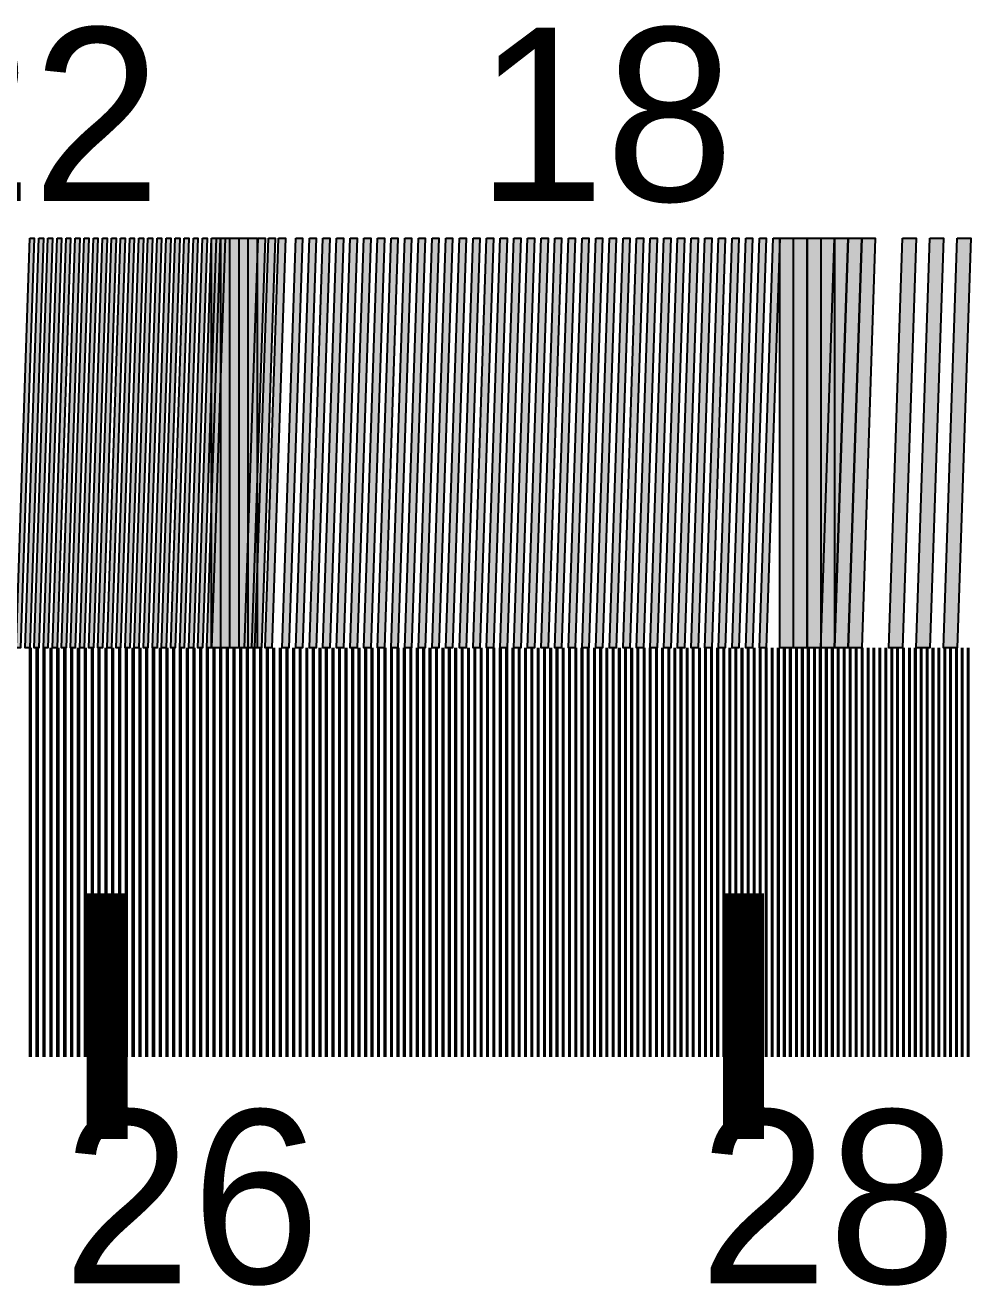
# Model space of a CAD drawing. Header units: millimetres. Extents: x 0 to 791, y 0 to 492.
# Drawn here: x 469.3 to 515.6, y 90.9 to 152.5 of the extents above; entities that cross this region are included whole.
import ezdxf

# ---------------------------------------------------------------- set-up
doc = ezdxf.new("R2010")
doc.units = ezdxf.units.MM
doc.layers.add('LABELS', color=7, linetype='Continuous')
doc.layers.add('PERIPHERY', color=7, linetype='Continuous')

msp = doc.modelspace()

# ---------------------------------------------------------------- hatches: boundary and pattern name
at = {"layer": 'PERIPHERY', "true_color": 0x000000}
h = msp.add_hatch(color=7, dxfattribs=at)
h.dxf.hatch_style = 1
h.paths.add_polyline_path([(469.558, 142.126), (469.78, 142.126), (469.114, 122.125), (468.891, 122.125), (469.558, 142.126)])
h = msp.add_hatch(color=7, dxfattribs=at)
h.dxf.hatch_style = 1
h.paths.add_polyline_path([(470.003, 142.126), (470.225, 142.126), (469.558, 122.125), (469.336, 122.125), (470.003, 142.126)])
h = msp.add_hatch(color=7, dxfattribs=at)
h.dxf.hatch_style = 1
h.paths.add_polyline_path([(470.447, 142.126), (470.669, 142.126), (470.002, 122.125), (469.781, 122.125), (470.447, 142.126)])
h = msp.add_hatch(color=7, dxfattribs=at)
h.dxf.hatch_style = 1
h.paths.add_polyline_path([(470.891, 142.126), (471.114, 142.126), (470.447, 122.125), (470.225, 122.125), (470.891, 142.126)])
h = msp.add_hatch(color=7, dxfattribs=at)
h.dxf.hatch_style = 1
h.paths.add_polyline_path([(471.336, 142.126), (471.558, 142.126), (470.891, 122.125), (470.669, 122.125), (471.336, 142.126)])
h = msp.add_hatch(color=7, dxfattribs=at)
h.dxf.hatch_style = 1
h.paths.add_polyline_path([(471.78, 142.126), (472.002, 142.126), (471.336, 122.125), (471.113, 122.125), (471.78, 142.126)])
h = msp.add_hatch(color=7, dxfattribs=at)
h.dxf.hatch_style = 1
h.paths.add_polyline_path([(472.225, 142.126), (472.446, 142.126), (471.78, 122.125), (471.558, 122.125), (472.225, 142.126)])
h = msp.add_hatch(color=7, dxfattribs=at)
h.dxf.hatch_style = 1
h.paths.add_polyline_path([(472.67, 142.126), (472.892, 142.126), (472.225, 122.125), (472.003, 122.125), (472.67, 142.126)])
h = msp.add_hatch(color=7, dxfattribs=at)
h.dxf.hatch_style = 1
h.paths.add_polyline_path([(473.114, 142.126), (473.336, 142.126), (472.669, 122.125), (472.448, 122.125), (473.114, 142.126)])
h = msp.add_hatch(color=7, dxfattribs=at)
h.dxf.hatch_style = 1
h.paths.add_polyline_path([(473.558, 142.126), (473.78, 142.126), (473.113, 122.125), (472.892, 122.125), (473.558, 142.126)])
h = msp.add_hatch(color=7, dxfattribs=at)
h.dxf.hatch_style = 1
h.paths.add_polyline_path([(474.002, 142.126), (474.224, 142.126), (473.558, 122.125), (473.336, 122.125), (474.002, 142.126)])
h = msp.add_hatch(color=7, dxfattribs=at)
h.dxf.hatch_style = 1
h.paths.add_polyline_path([(474.446, 142.126), (474.668, 142.126), (474.002, 122.125), (473.78, 122.125), (474.446, 142.126)])
h = msp.add_hatch(color=7, dxfattribs=at)
h.dxf.hatch_style = 1
h.paths.add_polyline_path([(474.89, 142.126), (475.112, 142.126), (474.446, 122.125), (474.224, 122.125), (474.89, 142.126)])
h = msp.add_hatch(color=7, dxfattribs=at)
h.dxf.hatch_style = 1
h.paths.add_polyline_path([(475.336, 142.126), (475.558, 142.126), (474.891, 122.125), (474.67, 122.125), (475.336, 142.126)])
h = msp.add_hatch(color=7, dxfattribs=at)
h.dxf.hatch_style = 1
h.paths.add_polyline_path([(475.78, 142.126), (476.003, 142.126), (475.336, 122.125), (475.114, 122.125), (475.78, 142.126)])
h = msp.add_hatch(color=7, dxfattribs=at)
h.dxf.hatch_style = 1
h.paths.add_polyline_path([(476.225, 142.126), (476.447, 142.126), (475.78, 122.125), (475.558, 122.125), (476.225, 142.126)])
h = msp.add_hatch(color=7, dxfattribs=at)
h.dxf.hatch_style = 1
h.paths.add_polyline_path([(476.669, 142.126), (476.891, 142.126), (476.225, 122.125), (476.002, 122.125), (476.669, 142.126)])
h = msp.add_hatch(color=7, dxfattribs=at)
h.dxf.hatch_style = 1
h.paths.add_polyline_path([(477.113, 142.126), (477.335, 142.126), (476.669, 122.125), (476.447, 122.125), (477.113, 142.126)])
h = msp.add_hatch(color=7, dxfattribs=at)
h.dxf.hatch_style = 1
h.paths.add_polyline_path([(477.557, 142.126), (477.78, 142.126), (477.113, 122.125), (476.891, 122.125), (477.557, 142.126)])
h = msp.add_hatch(color=7, dxfattribs=at)
h.dxf.hatch_style = 1
h.paths.add_polyline_path([(478.002, 142.126), (478.224, 142.126), (477.557, 122.125), (477.335, 122.125), (478.002, 142.126)])
h = msp.add_hatch(color=7, dxfattribs=at)
h.dxf.hatch_style = 1
h.paths.add_polyline_path([(478.446, 142.126), (478.668, 142.126), (478.001, 122.125), (477.779, 122.125), (478.446, 142.126)])
h = msp.add_hatch(color=7, dxfattribs=at)
h.dxf.hatch_style = 1
h.paths.add_polyline_path([(478.89, 142.126), (479.113, 142.126), (478.446, 122.125), (478.223, 122.125), (478.89, 142.126)])
h = msp.add_hatch(color=7, dxfattribs=at)
h.dxf.hatch_style = 1
h.paths.add_polyline_path([(478.448, 142.126), (479.781, 142.126), (479.781, 122.125), (478.448, 122.125), (478.448, 142.126)])
h = msp.add_hatch(color=7, dxfattribs=at)
h.dxf.hatch_style = 1
h.paths.add_polyline_path([(478.893, 142.126), (480.227, 142.126), (480.227, 122.125), (478.893, 122.125), (478.893, 142.126)])
h = msp.add_hatch(color=7, dxfattribs=at)
h.dxf.hatch_style = 1
h.paths.add_polyline_path([(479.338, 142.126), (480.672, 142.126), (480.672, 122.125), (479.338, 122.125), (479.338, 142.126)])
h = msp.add_hatch(color=7, dxfattribs=at)
h.dxf.hatch_style = 1
h.paths.add_polyline_path([(480.726, 142.126), (481.059, 142.126), (480.393, 122.125), (480.059, 122.125), (480.726, 142.126)])
h = msp.add_hatch(color=7, dxfattribs=at)
h.dxf.hatch_style = 1
h.paths.add_polyline_path([(481.226, 142.126), (481.559, 142.126), (480.893, 122.125), (480.559, 122.125), (481.226, 142.126)])
h = msp.add_hatch(color=7, dxfattribs=at)
h.dxf.hatch_style = 1
h.paths.add_polyline_path([(481.726, 142.126), (482.059, 142.126), (481.392, 122.125), (481.059, 122.125), (481.726, 142.126)])
h = msp.add_hatch(color=7, dxfattribs=at)
h.dxf.hatch_style = 1
h.paths.add_polyline_path([(482.56, 142.126), (482.894, 142.126), (482.227, 122.125), (481.894, 122.125), (482.56, 142.126)])
h = msp.add_hatch(color=7, dxfattribs=at)
h.dxf.hatch_style = 1
h.paths.add_polyline_path([(483.227, 142.126), (483.56, 142.126), (482.893, 122.125), (482.56, 122.125), (483.227, 142.126)])
h = msp.add_hatch(color=7, dxfattribs=at)
h.dxf.hatch_style = 1
h.paths.add_polyline_path([(483.893, 142.126), (484.227, 142.126), (483.56, 122.125), (483.227, 122.125), (483.893, 142.126)])
h = msp.add_hatch(color=7, dxfattribs=at)
h.dxf.hatch_style = 1
h.paths.add_polyline_path([(484.56, 142.126), (484.893, 142.126), (484.227, 122.125), (483.893, 122.125), (484.56, 142.126)])
h = msp.add_hatch(color=7, dxfattribs=at)
h.dxf.hatch_style = 1
h.paths.add_polyline_path([(485.226, 142.126), (485.56, 142.126), (484.893, 122.125), (484.56, 122.125), (485.226, 142.126)])
h = msp.add_hatch(color=7, dxfattribs=at)
h.dxf.hatch_style = 1
h.paths.add_polyline_path([(485.893, 142.126), (486.226, 142.126), (485.56, 122.125), (485.226, 122.125), (485.893, 142.126)])
h = msp.add_hatch(color=7, dxfattribs=at)
h.dxf.hatch_style = 1
h.paths.add_polyline_path([(486.56, 142.126), (486.893, 142.126), (486.226, 122.125), (485.893, 122.125), (486.56, 142.126)])
h = msp.add_hatch(color=7, dxfattribs=at)
h.dxf.hatch_style = 1
h.paths.add_polyline_path([(487.226, 142.126), (487.559, 142.126), (486.893, 122.125), (486.559, 122.125), (487.226, 142.126)])
h = msp.add_hatch(color=7, dxfattribs=at)
h.dxf.hatch_style = 1
h.paths.add_polyline_path([(487.893, 142.126), (488.226, 142.126), (487.559, 122.125), (487.226, 122.125), (487.893, 142.126)])
h = msp.add_hatch(color=7, dxfattribs=at)
h.dxf.hatch_style = 1
h.paths.add_polyline_path([(488.56, 142.126), (488.894, 142.126), (488.227, 122.125), (487.894, 122.125), (488.56, 142.126)])
h = msp.add_hatch(color=7, dxfattribs=at)
h.dxf.hatch_style = 1
h.paths.add_polyline_path([(489.227, 142.126), (489.56, 142.126), (488.893, 122.125), (488.56, 122.125), (489.227, 142.126)])
h = msp.add_hatch(color=7, dxfattribs=at)
h.dxf.hatch_style = 1
h.paths.add_polyline_path([(489.893, 142.126), (490.227, 142.126), (489.56, 122.125), (489.227, 122.125), (489.893, 142.126)])
h = msp.add_hatch(color=7, dxfattribs=at)
h.dxf.hatch_style = 1
h.paths.add_polyline_path([(490.56, 142.126), (490.893, 142.126), (490.227, 122.125), (489.893, 122.125), (490.56, 142.126)])
h = msp.add_hatch(color=7, dxfattribs=at)
h.dxf.hatch_style = 1
h.paths.add_polyline_path([(491.226, 142.126), (491.56, 142.126), (490.893, 122.125), (490.56, 122.125), (491.226, 142.126)])
h = msp.add_hatch(color=7, dxfattribs=at)
h.dxf.hatch_style = 1
h.paths.add_polyline_path([(491.893, 142.126), (492.226, 142.126), (491.56, 122.125), (491.226, 122.125), (491.893, 142.126)])
h = msp.add_hatch(color=7, dxfattribs=at)
h.dxf.hatch_style = 1
h.paths.add_polyline_path([(492.56, 142.126), (492.893, 142.126), (492.226, 122.125), (491.893, 122.125), (492.56, 142.126)])
h = msp.add_hatch(color=7, dxfattribs=at)
h.dxf.hatch_style = 1
h.paths.add_polyline_path([(493.226, 142.126), (493.559, 142.126), (492.893, 122.125), (492.559, 122.125), (493.226, 142.126)])
h = msp.add_hatch(color=7, dxfattribs=at)
h.dxf.hatch_style = 1
h.paths.add_polyline_path([(493.893, 142.126), (494.226, 142.126), (493.559, 122.125), (493.226, 122.125), (493.893, 142.126)])
h = msp.add_hatch(color=7, dxfattribs=at)
h.dxf.hatch_style = 1
h.paths.add_polyline_path([(494.56, 142.126), (494.893, 142.126), (494.226, 122.125), (493.893, 122.125), (494.56, 142.126)])
h = msp.add_hatch(color=7, dxfattribs=at)
h.dxf.hatch_style = 1
h.paths.add_polyline_path([(495.227, 142.126), (495.56, 142.126), (494.893, 122.125), (494.56, 122.125), (495.227, 142.126)])
h = msp.add_hatch(color=7, dxfattribs=at)
h.dxf.hatch_style = 1
h.paths.add_polyline_path([(495.893, 142.126), (496.227, 142.126), (495.56, 122.125), (495.227, 122.125), (495.893, 142.126)])
h = msp.add_hatch(color=7, dxfattribs=at)
h.dxf.hatch_style = 1
h.paths.add_polyline_path([(496.56, 142.126), (496.894, 142.126), (496.227, 122.125), (495.894, 122.125), (496.56, 142.126)])
h = msp.add_hatch(color=7, dxfattribs=at)
h.dxf.hatch_style = 1
h.paths.add_polyline_path([(497.227, 142.126), (497.56, 142.126), (496.893, 122.125), (496.56, 122.125), (497.227, 142.126)])
h = msp.add_hatch(color=7, dxfattribs=at)
h.dxf.hatch_style = 1
h.paths.add_polyline_path([(497.893, 142.126), (498.227, 142.126), (497.56, 122.125), (497.227, 122.125), (497.893, 142.126)])
h = msp.add_hatch(color=7, dxfattribs=at)
h.dxf.hatch_style = 1
h.paths.add_polyline_path([(498.56, 142.126), (498.893, 142.126), (498.227, 122.125), (497.893, 122.125), (498.56, 142.126)])
h = msp.add_hatch(color=7, dxfattribs=at)
h.dxf.hatch_style = 1
h.paths.add_polyline_path([(499.226, 142.126), (499.56, 142.126), (498.893, 122.125), (498.56, 122.125), (499.226, 142.126)])
h = msp.add_hatch(color=7, dxfattribs=at)
h.dxf.hatch_style = 1
h.paths.add_polyline_path([(499.893, 142.126), (500.226, 142.126), (499.56, 122.125), (499.226, 122.125), (499.893, 142.126)])
h = msp.add_hatch(color=7, dxfattribs=at)
h.dxf.hatch_style = 1
h.paths.add_polyline_path([(500.56, 142.126), (500.893, 142.126), (500.226, 122.125), (499.893, 122.125), (500.56, 142.126)])
h = msp.add_hatch(color=7, dxfattribs=at)
h.dxf.hatch_style = 1
h.paths.add_polyline_path([(501.226, 142.126), (501.559, 142.126), (500.893, 122.125), (500.559, 122.125), (501.226, 142.126)])
h = msp.add_hatch(color=7, dxfattribs=at)
h.dxf.hatch_style = 1
h.paths.add_polyline_path([(501.893, 142.126), (502.226, 142.126), (501.559, 122.125), (501.226, 122.125), (501.893, 142.126)])
h = msp.add_hatch(color=7, dxfattribs=at)
h.dxf.hatch_style = 1
h.paths.add_polyline_path([(502.56, 142.126), (502.894, 142.126), (502.227, 122.125), (501.894, 122.125), (502.56, 142.126)])
h = msp.add_hatch(color=7, dxfattribs=at)
h.dxf.hatch_style = 1
h.paths.add_polyline_path([(503.227, 142.126), (503.56, 142.126), (502.893, 122.125), (502.56, 122.125), (503.227, 142.126)])
h = msp.add_hatch(color=7, dxfattribs=at)
h.dxf.hatch_style = 1
h.paths.add_polyline_path([(503.893, 142.126), (504.227, 142.126), (503.56, 122.125), (503.227, 122.125), (503.893, 142.126)])
h = msp.add_hatch(color=7, dxfattribs=at)
h.dxf.hatch_style = 1
h.paths.add_polyline_path([(504.56, 142.126), (504.893, 142.126), (504.227, 122.125), (503.893, 122.125), (504.56, 142.126)])
h = msp.add_hatch(color=7, dxfattribs=at)
h.dxf.hatch_style = 1
h.paths.add_polyline_path([(505.226, 142.126), (505.56, 142.126), (504.893, 122.125), (504.56, 122.125), (505.226, 142.126)])
h = msp.add_hatch(color=7, dxfattribs=at)
h.dxf.hatch_style = 1
h.paths.add_polyline_path([(505.893, 142.126), (506.226, 142.126), (505.56, 122.125), (505.226, 122.125), (505.893, 142.126)])
h = msp.add_hatch(color=7, dxfattribs=at)
h.dxf.hatch_style = 1
h.paths.add_polyline_path([(506.226, 142.126), (507.56, 142.126), (507.56, 122.125), (506.226, 122.125), (506.226, 142.126)])
h = msp.add_hatch(color=7, dxfattribs=at)
h.dxf.hatch_style = 1
h.paths.add_polyline_path([(506.893, 142.126), (508.226, 142.126), (508.226, 122.125), (506.893, 122.125), (506.893, 142.126)])
h = msp.add_hatch(color=7, dxfattribs=at)
h.dxf.hatch_style = 1
h.paths.add_polyline_path([(507.56, 142.126), (508.893, 142.126), (508.893, 122.125), (507.56, 122.125), (507.56, 142.126)])
h = msp.add_hatch(color=7, dxfattribs=at)
h.dxf.hatch_style = 1
h.paths.add_polyline_path([(508.893, 142.126), (509.56, 142.126), (508.893, 122.125), (508.227, 122.125), (508.893, 142.126)])
h = msp.add_hatch(color=7, dxfattribs=at)
h.dxf.hatch_style = 1
h.paths.add_polyline_path([(509.56, 142.126), (510.226, 142.126), (509.56, 122.125), (508.893, 122.125), (509.56, 142.126)])
h = msp.add_hatch(color=7, dxfattribs=at)
h.dxf.hatch_style = 1
h.paths.add_polyline_path([(510.227, 142.126), (510.893, 142.126), (510.227, 122.125), (509.56, 122.125), (510.227, 142.126)])
h = msp.add_hatch(color=7, dxfattribs=at)
h.dxf.hatch_style = 1
h.paths.add_polyline_path([(512.227, 142.126), (512.893, 142.126), (512.227, 122.125), (511.56, 122.125), (512.227, 142.126)])
h = msp.add_hatch(color=7, dxfattribs=at)
h.dxf.hatch_style = 1
h.paths.add_polyline_path([(513.56, 142.126), (514.227, 142.126), (513.56, 122.125), (512.893, 122.125), (513.56, 142.126)])
h = msp.add_hatch(color=7, dxfattribs=at)
h.dxf.hatch_style = 1
h.paths.add_polyline_path([(514.893, 142.126), (515.56, 142.126), (514.893, 122.125), (514.226, 122.125), (514.893, 142.126)])

# ---------------------------------------------------------------- linework, layer by layer
at = {"layer": 'PERIPHERY', "color": 250}
for points in [[(469.558, 142.126), (469.78, 142.126), (469.114, 122.125), (468.891, 122.125), (469.558, 142.126)], [(470.003, 142.126), (470.225, 142.126), (469.558, 122.125), (469.336, 122.125), (470.003, 142.126)], [(470.447, 142.126), (470.669, 142.126), (470.002, 122.125), (469.781, 122.125), (470.447, 142.126)], [(470.891, 142.126), (471.114, 142.126), (470.447, 122.125), (470.225, 122.125), (470.891, 142.126)], [(471.336, 142.126), (471.558, 142.126), (470.891, 122.125), (470.669, 122.125), (471.336, 142.126)], [(471.78, 142.126), (472.002, 142.126), (471.336, 122.125), (471.113, 122.125), (471.78, 142.126)], [(472.225, 142.126), (472.446, 142.126), (471.78, 122.125), (471.558, 122.125), (472.225, 142.126)], [(472.67, 142.126), (472.892, 142.126), (472.225, 122.125), (472.003, 122.125), (472.67, 142.126)], [(473.114, 142.126), (473.336, 142.126), (472.669, 122.125), (472.448, 122.125), (473.114, 142.126)], [(473.558, 142.126), (473.78, 142.126), (473.113, 122.125), (472.892, 122.125), (473.558, 142.126)], [(474.002, 142.126), (474.224, 142.126), (473.558, 122.125), (473.336, 122.125), (474.002, 142.126)], [(474.446, 142.126), (474.668, 142.126), (474.002, 122.125), (473.78, 122.125), (474.446, 142.126)], [(474.89, 142.126), (475.112, 142.126), (474.446, 122.125), (474.224, 122.125), (474.89, 142.126)], [(475.336, 142.126), (475.558, 142.126), (474.891, 122.125), (474.67, 122.125), (475.336, 142.126)], [(475.78, 142.126), (476.003, 142.126), (475.336, 122.125), (475.114, 122.125), (475.78, 142.126)], [(476.225, 142.126), (476.447, 142.126), (475.78, 122.125), (475.558, 122.125), (476.225, 142.126)], [(476.669, 142.126), (476.891, 142.126), (476.225, 122.125), (476.002, 122.125), (476.669, 142.126)], [(477.113, 142.126), (477.335, 142.126), (476.669, 122.125), (476.447, 122.125), (477.113, 142.126)], [(477.557, 142.126), (477.78, 142.126), (477.113, 122.125), (476.891, 122.125), (477.557, 142.126)], [(478.002, 142.126), (478.224, 142.126), (477.557, 122.125), (477.335, 122.125), (478.002, 142.126)], [(478.446, 142.126), (478.668, 142.126), (478.001, 122.125), (477.779, 122.125), (478.446, 142.126)], [(478.89, 142.126), (479.113, 142.126), (478.446, 122.125), (478.223, 122.125), (478.89, 142.126)], [(478.448, 142.126), (479.781, 142.126), (479.781, 122.125), (478.448, 122.125), (478.448, 142.126)], [(478.893, 142.126), (480.227, 142.126), (480.227, 122.125), (478.893, 122.125), (478.893, 142.126)], [(479.338, 142.126), (480.672, 142.126), (480.672, 122.125), (479.338, 122.125), (479.338, 142.126)], [(480.726, 142.126), (481.059, 142.126), (480.393, 122.125), (480.059, 122.125), (480.726, 142.126)], [(481.226, 142.126), (481.559, 142.126), (480.893, 122.125), (480.559, 122.125), (481.226, 142.126)], [(481.726, 142.126), (482.059, 142.126), (481.392, 122.125), (481.059, 122.125), (481.726, 142.126)], [(482.56, 142.126), (482.894, 142.126), (482.227, 122.125), (481.894, 122.125), (482.56, 142.126)], [(483.227, 142.126), (483.56, 142.126), (482.893, 122.125), (482.56, 122.125), (483.227, 142.126)], [(483.893, 142.126), (484.227, 142.126), (483.56, 122.125), (483.227, 122.125), (483.893, 142.126)], [(484.56, 142.126), (484.893, 142.126), (484.227, 122.125), (483.893, 122.125), (484.56, 142.126)], [(485.226, 142.126), (485.56, 142.126), (484.893, 122.125), (484.56, 122.125), (485.226, 142.126)], [(485.893, 142.126), (486.226, 142.126), (485.56, 122.125), (485.226, 122.125), (485.893, 142.126)], [(486.56, 142.126), (486.893, 142.126), (486.226, 122.125), (485.893, 122.125), (486.56, 142.126)], [(487.226, 142.126), (487.559, 142.126), (486.893, 122.125), (486.559, 122.125), (487.226, 142.126)], [(487.893, 142.126), (488.226, 142.126), (487.559, 122.125), (487.226, 122.125), (487.893, 142.126)], [(488.56, 142.126), (488.894, 142.126), (488.227, 122.125), (487.894, 122.125), (488.56, 142.126)], [(489.227, 142.126), (489.56, 142.126), (488.893, 122.125), (488.56, 122.125), (489.227, 142.126)], [(489.893, 142.126), (490.227, 142.126), (489.56, 122.125), (489.227, 122.125), (489.893, 142.126)], [(490.56, 142.126), (490.893, 142.126), (490.227, 122.125), (489.893, 122.125), (490.56, 142.126)], [(491.226, 142.126), (491.56, 142.126), (490.893, 122.125), (490.56, 122.125), (491.226, 142.126)], [(491.893, 142.126), (492.226, 142.126), (491.56, 122.125), (491.226, 122.125), (491.893, 142.126)], [(492.56, 142.126), (492.893, 142.126), (492.226, 122.125), (491.893, 122.125), (492.56, 142.126)], [(493.226, 142.126), (493.559, 142.126), (492.893, 122.125), (492.559, 122.125), (493.226, 142.126)], [(493.893, 142.126), (494.226, 142.126), (493.559, 122.125), (493.226, 122.125), (493.893, 142.126)], [(494.56, 142.126), (494.893, 142.126), (494.226, 122.125), (493.893, 122.125), (494.56, 142.126)], [(495.227, 142.126), (495.56, 142.126), (494.893, 122.125), (494.56, 122.125), (495.227, 142.126)], [(495.893, 142.126), (496.227, 142.126), (495.56, 122.125), (495.227, 122.125), (495.893, 142.126)], [(496.56, 142.126), (496.894, 142.126), (496.227, 122.125), (495.894, 122.125), (496.56, 142.126)], [(497.227, 142.126), (497.56, 142.126), (496.893, 122.125), (496.56, 122.125), (497.227, 142.126)], [(497.893, 142.126), (498.227, 142.126), (497.56, 122.125), (497.227, 122.125), (497.893, 142.126)], [(498.56, 142.126), (498.893, 142.126), (498.227, 122.125), (497.893, 122.125), (498.56, 142.126)], [(499.226, 142.126), (499.56, 142.126), (498.893, 122.125), (498.56, 122.125), (499.226, 142.126)], [(499.893, 142.126), (500.226, 142.126), (499.56, 122.125), (499.226, 122.125), (499.893, 142.126)], [(500.56, 142.126), (500.893, 142.126), (500.226, 122.125), (499.893, 122.125), (500.56, 142.126)], [(501.226, 142.126), (501.559, 142.126), (500.893, 122.125), (500.559, 122.125), (501.226, 142.126)], [(501.893, 142.126), (502.226, 142.126), (501.559, 122.125), (501.226, 122.125), (501.893, 142.126)], [(502.56, 142.126), (502.894, 142.126), (502.227, 122.125), (501.894, 122.125), (502.56, 142.126)], [(503.227, 142.126), (503.56, 142.126), (502.893, 122.125), (502.56, 122.125), (503.227, 142.126)], [(503.893, 142.126), (504.227, 142.126), (503.56, 122.125), (503.227, 122.125), (503.893, 142.126)], [(504.56, 142.126), (504.893, 142.126), (504.227, 122.125), (503.893, 122.125), (504.56, 142.126)], [(505.226, 142.126), (505.56, 142.126), (504.893, 122.125), (504.56, 122.125), (505.226, 142.126)], [(505.893, 142.126), (506.226, 142.126), (505.56, 122.125), (505.226, 122.125), (505.893, 142.126)], [(506.226, 142.126), (507.56, 142.126), (507.56, 122.125), (506.226, 122.125), (506.226, 142.126)], [(506.893, 142.126), (508.226, 142.126), (508.226, 122.125), (506.893, 122.125), (506.893, 142.126)], [(507.56, 142.126), (508.893, 142.126), (508.893, 122.125), (507.56, 122.125), (507.56, 142.126)], [(508.893, 142.126), (509.56, 142.126), (508.893, 122.125), (508.227, 122.125), (508.893, 142.126)], [(509.56, 142.126), (510.226, 142.126), (509.56, 122.125), (508.893, 122.125), (509.56, 142.126)], [(510.227, 142.126), (510.893, 142.126), (510.227, 122.125), (509.56, 122.125), (510.227, 142.126)], [(512.227, 142.126), (512.893, 142.126), (512.227, 122.125), (511.56, 122.125), (512.227, 142.126)], [(513.56, 142.126), (514.227, 142.126), (513.56, 122.125), (512.893, 122.125), (513.56, 142.126)], [(514.893, 142.126), (515.56, 142.126), (514.893, 122.125), (514.226, 122.125), (514.893, 142.126)]]:
    msp.add_lwpolyline(points, close=True, dxfattribs=at)
at = {"layer": 'PERIPHERY', "color": 250, "lineweight": 35}
for points, const_width in [([(469.583, 122.125), (469.583, 102.125)], 0.169), ([(469.921, 122.125), (469.921, 102.125)], 0.169), ([(470.26, 122.125), (470.26, 102.125)], 0.169), ([(470.597, 122.125), (470.597, 102.125)], 0.169), ([(470.934, 122.125), (470.934, 102.125)], 0.169), ([(471.272, 122.125), (471.272, 102.125)], 0.168), ([(471.607, 122.125), (471.607, 102.125)], 0.168), ([(471.943, 122.125), (471.943, 102.125)], 0.168), ([(472.28, 122.125), (472.28, 102.125)], 0.167), ([(472.614, 122.125), (472.614, 102.125)], 0.167), ([(472.948, 122.125), (472.948, 102.125)], 0.167), ([(473.283, 122.125), (473.283, 102.125)], 0.167), ([(473.615, 122.125), (473.615, 102.125)], 0.167), ([(473.948, 122.125), (473.948, 102.125)], 0.167), ([(474.282, 122.125), (474.282, 102.125)], 0.166), ([(474.613, 122.125), (474.613, 102.125)], 0.166), ([(474.944, 122.125), (474.944, 102.125)], 0.166), ([(475.276, 122.125), (475.276, 102.125)], 0.165), ([(475.607, 122.125), (475.607, 102.125)], 0.165), ([(475.937, 122.125), (475.937, 102.125)], 0.165), ([(476.269, 122.125), (476.269, 102.125)], 0.165), ([(476.597, 122.125), (476.597, 102.125)], 0.165), ([(476.926, 122.125), (476.926, 102.125)], 0.165), ([(477.255, 122.125), (477.255, 102.125)], 0.164), ([(477.583, 122.125), (477.583, 102.125)], 0.164), ([(477.91, 122.125), (477.91, 102.125)], 0.164), ([(478.239, 122.125), (478.239, 102.125)], 0.163), ([(478.565, 122.125), (478.565, 102.125)], 0.163), ([(478.891, 122.125), (478.891, 102.125)], 0.163), ([(479.218, 122.125), (479.218, 102.125)], 0.163), ([(479.544, 122.125), (479.544, 102.125)], 0.163), ([(479.869, 122.125), (479.869, 102.125)], 0.163), ([(480.196, 122.125), (480.196, 102.125)], 0.162), ([(480.519, 122.125), (480.519, 102.125)], 0.162), ([(480.843, 122.125), (480.843, 102.125)], 0.162), ([(481.167, 122.125), (481.167, 102.125)], 0.162), ([(481.489, 122.125), (481.489, 102.125)], 0.162), ([(481.812, 122.125), (481.812, 102.125)], 0.162), ([(482.135, 122.125), (482.135, 102.125)], 0.161), ([(482.457, 122.125), (482.457, 102.125)], 0.161), ([(482.778, 122.125), (482.778, 102.125)], 0.161), ([(483.102, 122.125), (483.102, 102.125)], 0.16), ([(483.421, 122.125), (483.421, 102.125)], 0.16), ([(483.741, 122.125), (483.741, 102.125)], 0.16), ([(484.061, 122.125), (484.061, 102.125)], 0.16), ([(484.38, 122.125), (484.38, 102.125)], 0.16), ([(484.699, 122.125), (484.699, 102.125)], 0.16), ([(485.021, 122.125), (485.021, 102.125)], 0.159), ([(485.338, 122.125), (485.338, 102.125)], 0.159), ([(485.656, 122.125), (485.656, 102.125)], 0.159), ([(485.973, 122.125), (485.973, 102.125)], 0.159), ([(486.29, 122.125), (486.29, 102.125)], 0.159), ([(486.607, 122.125), (486.607, 102.125)], 0.159), ([(486.924, 122.125), (486.924, 102.125)], 0.158), ([(487.24, 122.125), (487.24, 102.125)], 0.158), ([(487.555, 122.125), (487.555, 102.125)], 0.158), ([(487.872, 122.125), (487.872, 102.125)], 0.157), ([(488.187, 122.125), (488.187, 102.125)], 0.157), ([(488.501, 122.125), (488.501, 102.125)], 0.157), ([(488.816, 122.125), (488.816, 102.125)], 0.157), ([(489.129, 122.125), (489.129, 102.125)], 0.157), ([(489.442, 122.125), (489.442, 102.125)], 0.157), ([(489.757, 122.125), (489.757, 102.125)], 0.156), ([(490.069, 122.125), (490.069, 102.125)], 0.156), ([(490.381, 122.125), (490.381, 102.125)], 0.156), ([(490.694, 122.125), (490.694, 102.125)], 0.156), ([(491.005, 122.125), (491.005, 102.125)], 0.156), ([(491.315, 122.125), (491.315, 102.125)], 0.156), ([(491.627, 122.125), (491.627, 102.125)], 0.155), ([(491.937, 122.125), (491.937, 102.125)], 0.155), ([(492.248, 122.125), (492.248, 102.125)], 0.155), ([(492.559, 122.125), (492.559, 102.125)], 0.155), ([(492.868, 122.125), (492.868, 102.125)], 0.155), ([(493.177, 122.125), (493.177, 102.125)], 0.155), ([(493.486, 122.125), (493.486, 102.125)], 0.154), ([(493.794, 122.125), (493.794, 102.125)], 0.154), ([(494.101, 122.125), (494.101, 102.125)], 0.154), ([(494.41, 122.125), (494.41, 102.125)], 0.154), ([(494.717, 122.125), (494.717, 102.125)], 0.154), ([(495.024, 122.125), (495.024, 102.125)], 0.154), ([(495.333, 122.125), (495.333, 102.125)], 0.153), ([(495.638, 122.125), (495.638, 102.125)], 0.153), ([(495.943, 122.125), (495.943, 102.125)], 0.153), ([(496.249, 122.125), (496.249, 102.125)], 0.153), ([(496.554, 122.125), (496.554, 102.125)], 0.153), ([(496.859, 122.125), (496.859, 102.125)], 0.153), ([(497.165, 122.125), (497.165, 102.125)], 0.152), ([(497.469, 122.125), (497.469, 102.125)], 0.152), ([(497.773, 122.125), (497.773, 102.125)], 0.152), ([(498.078, 122.125), (498.078, 102.125)], 0.152), ([(498.38, 122.125), (498.38, 102.125)], 0.152), ([(498.682, 122.125), (498.682, 102.125)], 0.152), ([(498.984, 122.125), (498.984, 102.125)], 0.151), ([(499.286, 122.125), (499.286, 102.125)], 0.151), ([(499.588, 122.125), (499.588, 102.125)], 0.151), ([(499.892, 122.125), (499.892, 102.125)], 0.151), ([(500.192, 122.125), (500.192, 102.125)], 0.151), ([(500.493, 122.125), (500.493, 102.125)], 0.151), ([(500.793, 122.125), (500.793, 102.125)], 0.15), ([(501.093, 122.125), (501.093, 102.125)], 0.15), ([(501.393, 122.125), (501.393, 102.125)], 0.15), ([(501.694, 122.125), (501.694, 102.125)], 0.15), ([(501.993, 122.125), (501.993, 102.125)], 0.15), ([(502.292, 122.125), (502.292, 102.125)], 0.15), ([(502.591, 122.125), (502.591, 102.125)], 0.15), ([(502.889, 122.125), (502.889, 102.125)], 0.15), ([(503.186, 122.125), (503.186, 102.125)], 0.15), ([(503.485, 122.125), (503.485, 102.125)], 0.15), ([(503.781, 122.125), (503.781, 102.125)], 0.15), ([(504.078, 122.125), (504.078, 102.125)], 0.15), ([(504.376, 122.125), (504.376, 102.125)], 0.15), ([(504.672, 122.125), (504.672, 102.125)], 0.15), ([(504.968, 122.125), (504.968, 102.125)], 0.15), ([(505.265, 122.125), (505.265, 102.125)], 0.15), ([(505.559, 122.125), (505.559, 102.125)], 0.15), ([(505.854, 122.125), (505.854, 102.125)], 0.15), ([(506.15, 122.125), (506.15, 102.125)], 0.15), ([(506.444, 122.125), (506.444, 102.125)], 0.15), ([(506.738, 122.125), (506.738, 102.125)], 0.15), ([(507.033, 122.125), (507.033, 102.125)], 0.15), ([(507.326, 122.125), (507.326, 102.125)], 0.15), ([(507.619, 122.125), (507.619, 102.125)], 0.15), ([(507.913, 122.125), (507.913, 102.125)], 0.15), ([(508.205, 122.125), (508.205, 102.125)], 0.15), ([(508.497, 122.125), (508.497, 102.125)], 0.15), ([(508.79, 122.125), (508.79, 102.125)], 0.15), ([(509.082, 122.125), (509.082, 102.125)], 0.15), ([(509.373, 122.125), (509.373, 102.125)], 0.15), ([(509.665, 122.125), (509.665, 102.125)], 0.15), ([(509.955, 122.125), (509.955, 102.125)], 0.15), ([(510.246, 122.125), (510.246, 102.125)], 0.15), ([(510.537, 122.125), (510.537, 102.125)], 0.15), ([(510.826, 122.125), (510.826, 102.125)], 0.15), ([(511.116, 122.125), (511.116, 102.125)], 0.15), ([(511.405, 122.125), (511.405, 102.125)], 0.15), ([(511.694, 122.125), (511.694, 102.125)], 0.15), ([(511.983, 122.125), (511.983, 102.125)], 0.15), ([(512.274, 122.125), (512.274, 102.125)], 0.15), ([(512.561, 122.125), (512.561, 102.125)], 0.15), ([(512.849, 122.125), (512.849, 102.125)], 0.15), ([(513.137, 122.125), (513.137, 102.125)], 0.15), ([(513.424, 122.125), (513.424, 102.125)], 0.15), ([(513.711, 122.125), (513.711, 102.125)], 0.15), ([(513.999, 122.125), (513.999, 102.125)], 0.15), ([(514.285, 122.125), (514.285, 102.125)], 0.15), ([(514.571, 122.125), (514.571, 102.125)], 0.15), ([(514.857, 122.125), (514.857, 102.125)], 0.15), ([(515.142, 122.125), (515.142, 102.125)], 0.15), ([(515.428, 122.125), (515.428, 102.125)], 0.15), ([(473.337, 110.125), (473.337, 98.125)], 2), ([(504.449, 110.125), (504.449, 98.125)], 2)]:
    msp.add_lwpolyline(points, dxfattribs=dict(at, const_width=const_width))
at = {"layer": 'PERIPHERY', "color": 250, "true_color": 0x000000}
for points in [[(469.558, 142.126), (468.891, 122.125), (469.114, 122.125)], [(469.114, 122.125), (469.78, 142.126), (469.558, 142.126)], [(470.003, 142.126), (469.336, 122.125), (469.558, 122.125)], [(469.558, 122.125), (470.225, 142.126), (470.003, 142.126)], [(470.447, 142.126), (469.781, 122.125), (470.002, 122.125)], [(470.002, 122.125), (470.669, 142.126), (470.447, 142.126)], [(470.891, 142.126), (470.225, 122.125), (470.447, 122.125)], [(470.447, 122.125), (471.114, 142.126), (470.891, 142.126)], [(471.336, 142.126), (470.669, 122.125), (470.891, 122.125)], [(470.891, 122.125), (471.558, 142.126), (471.336, 142.126)], [(471.78, 142.126), (471.113, 122.125), (471.336, 122.125)], [(471.336, 122.125), (472.002, 142.126), (471.78, 142.126)], [(472.225, 142.126), (471.558, 122.125), (471.78, 122.125)], [(471.78, 122.125), (472.446, 142.126), (472.225, 142.126)], [(472.67, 142.126), (472.003, 122.125), (472.225, 122.125)], [(472.225, 122.125), (472.892, 142.126), (472.67, 142.126)], [(473.114, 142.126), (472.448, 122.125), (472.669, 122.125)], [(472.669, 122.125), (473.336, 142.126), (473.114, 142.126)], [(473.558, 142.126), (472.892, 122.125), (473.113, 122.125)], [(473.113, 122.125), (473.78, 142.126), (473.558, 142.126)], [(474.002, 142.126), (473.336, 122.125), (473.558, 122.125)], [(473.558, 122.125), (474.224, 142.126), (474.002, 142.126)], [(474.446, 142.126), (473.78, 122.125), (474.002, 122.125)], [(474.002, 122.125), (474.668, 142.126), (474.446, 142.126)], [(474.89, 142.126), (474.224, 122.125), (474.446, 122.125)], [(474.446, 122.125), (475.112, 142.126), (474.89, 142.126)], [(475.336, 142.126), (474.67, 122.125), (474.891, 122.125)], [(474.891, 122.125), (475.558, 142.126), (475.336, 142.126)], [(475.78, 142.126), (475.114, 122.125), (475.336, 122.125)], [(475.336, 122.125), (476.003, 142.126), (475.78, 142.126)], [(476.225, 142.126), (475.558, 122.125), (475.78, 122.125)], [(475.78, 122.125), (476.447, 142.126), (476.225, 142.126)], [(476.669, 142.126), (476.002, 122.125), (476.225, 122.125)], [(476.225, 122.125), (476.891, 142.126), (476.669, 142.126)], [(477.113, 142.126), (476.447, 122.125), (476.669, 122.125)], [(476.669, 122.125), (477.335, 142.126), (477.113, 142.126)], [(477.557, 142.126), (476.891, 122.125), (477.113, 122.125)], [(477.113, 122.125), (477.78, 142.126), (477.557, 142.126)], [(478.002, 142.126), (477.335, 122.125), (477.557, 122.125)], [(477.557, 122.125), (478.224, 142.126), (478.002, 142.126)], [(478.446, 142.126), (477.779, 122.125), (478.001, 122.125)], [(478.001, 122.125), (478.668, 142.126), (478.446, 142.126)], [(478.89, 142.126), (478.223, 122.125), (478.446, 122.125)], [(478.446, 122.125), (479.113, 142.126), (478.89, 142.126)], [(478.448, 142.126), (478.448, 122.125), (479.781, 122.125)], [(479.781, 122.125), (479.781, 142.126), (478.448, 142.126)], [(478.893, 142.126), (478.893, 122.125), (480.227, 122.125)], [(480.227, 122.125), (480.227, 142.126), (478.893, 142.126)], [(479.338, 142.126), (479.338, 122.125), (480.672, 122.125)], [(480.672, 122.125), (480.672, 142.126), (479.338, 142.126)], [(480.726, 142.126), (480.059, 122.125), (480.393, 122.125)], [(480.393, 122.125), (481.059, 142.126), (480.726, 142.126)], [(481.226, 142.126), (480.559, 122.125), (480.893, 122.125)], [(480.893, 122.125), (481.559, 142.126), (481.226, 142.126)], [(481.726, 142.126), (481.059, 122.125), (481.392, 122.125)], [(481.392, 122.125), (482.059, 142.126), (481.726, 142.126)], [(482.56, 142.126), (481.894, 122.125), (482.227, 122.125)], [(482.227, 122.125), (482.894, 142.126), (482.56, 142.126)], [(483.227, 142.126), (482.56, 122.125), (482.893, 122.125)], [(482.893, 122.125), (483.56, 142.126), (483.227, 142.126)], [(483.893, 142.126), (483.227, 122.125), (483.56, 122.125)], [(483.56, 122.125), (484.227, 142.126), (483.893, 142.126)], [(484.56, 142.126), (483.893, 122.125), (484.227, 122.125)], [(484.227, 122.125), (484.893, 142.126), (484.56, 142.126)], [(485.226, 142.126), (484.56, 122.125), (484.893, 122.125)], [(484.893, 122.125), (485.56, 142.126), (485.226, 142.126)], [(485.893, 142.126), (485.226, 122.125), (485.56, 122.125)], [(485.56, 122.125), (486.226, 142.126), (485.893, 142.126)], [(486.56, 142.126), (485.893, 122.125), (486.226, 122.125)], [(486.226, 122.125), (486.893, 142.126), (486.56, 142.126)], [(487.226, 142.126), (486.559, 122.125), (486.893, 122.125)], [(486.893, 122.125), (487.559, 142.126), (487.226, 142.126)], [(487.893, 142.126), (487.226, 122.125), (487.559, 122.125)], [(487.559, 122.125), (488.226, 142.126), (487.893, 142.126)], [(488.56, 142.126), (487.894, 122.125), (488.227, 122.125)], [(488.227, 122.125), (488.894, 142.126), (488.56, 142.126)], [(489.227, 142.126), (488.56, 122.125), (488.893, 122.125)], [(488.893, 122.125), (489.56, 142.126), (489.227, 142.126)], [(489.893, 142.126), (489.227, 122.125), (489.56, 122.125)], [(489.56, 122.125), (490.227, 142.126), (489.893, 142.126)], [(490.56, 142.126), (489.893, 122.125), (490.227, 122.125)], [(490.227, 122.125), (490.893, 142.126), (490.56, 142.126)], [(491.226, 142.126), (490.56, 122.125), (490.893, 122.125)], [(490.893, 122.125), (491.56, 142.126), (491.226, 142.126)], [(491.893, 142.126), (491.226, 122.125), (491.56, 122.125)], [(491.56, 122.125), (492.226, 142.126), (491.893, 142.126)], [(492.56, 142.126), (491.893, 122.125), (492.226, 122.125)], [(492.226, 122.125), (492.893, 142.126), (492.56, 142.126)], [(493.226, 142.126), (492.559, 122.125), (492.893, 122.125)], [(492.893, 122.125), (493.559, 142.126), (493.226, 142.126)], [(493.893, 142.126), (493.226, 122.125), (493.559, 122.125)], [(493.559, 122.125), (494.226, 142.126), (493.893, 142.126)], [(494.56, 142.126), (493.893, 122.125), (494.226, 122.125)], [(494.226, 122.125), (494.893, 142.126), (494.56, 142.126)], [(495.227, 142.126), (494.56, 122.125), (494.893, 122.125)], [(494.893, 122.125), (495.56, 142.126), (495.227, 142.126)], [(495.893, 142.126), (495.227, 122.125), (495.56, 122.125)], [(495.56, 122.125), (496.227, 142.126), (495.893, 142.126)], [(496.56, 142.126), (495.894, 122.125), (496.227, 122.125)], [(496.227, 122.125), (496.894, 142.126), (496.56, 142.126)], [(497.227, 142.126), (496.56, 122.125), (496.893, 122.125)], [(496.893, 122.125), (497.56, 142.126), (497.227, 142.126)], [(497.893, 142.126), (497.227, 122.125), (497.56, 122.125)], [(497.56, 122.125), (498.227, 142.126), (497.893, 142.126)], [(498.56, 142.126), (497.893, 122.125), (498.227, 122.125)], [(498.227, 122.125), (498.893, 142.126), (498.56, 142.126)], [(499.226, 142.126), (498.56, 122.125), (498.893, 122.125)], [(498.893, 122.125), (499.56, 142.126), (499.226, 142.126)], [(499.893, 142.126), (499.226, 122.125), (499.56, 122.125)], [(499.56, 122.125), (500.226, 142.126), (499.893, 142.126)], [(500.56, 142.126), (499.893, 122.125), (500.226, 122.125)], [(500.226, 122.125), (500.893, 142.126), (500.56, 142.126)], [(501.226, 142.126), (500.559, 122.125), (500.893, 122.125)], [(500.893, 122.125), (501.559, 142.126), (501.226, 142.126)], [(501.893, 142.126), (501.226, 122.125), (501.559, 122.125)], [(501.559, 122.125), (502.226, 142.126), (501.893, 142.126)], [(502.56, 142.126), (501.894, 122.125), (502.227, 122.125)], [(502.227, 122.125), (502.894, 142.126), (502.56, 142.126)], [(503.227, 142.126), (502.56, 122.125), (502.893, 122.125)], [(502.893, 122.125), (503.56, 142.126), (503.227, 142.126)], [(503.893, 142.126), (503.227, 122.125), (503.56, 122.125)], [(503.56, 122.125), (504.227, 142.126), (503.893, 142.126)], [(504.56, 142.126), (503.893, 122.125), (504.227, 122.125)], [(504.227, 122.125), (504.893, 142.126), (504.56, 142.126)], [(505.226, 142.126), (504.56, 122.125), (504.893, 122.125)], [(504.893, 122.125), (505.56, 142.126), (505.226, 142.126)], [(505.893, 142.126), (505.226, 122.125), (505.56, 122.125)], [(505.56, 122.125), (506.226, 142.126), (505.893, 142.126)], [(506.226, 142.126), (506.226, 122.125), (507.56, 122.125)], [(507.56, 122.125), (507.56, 142.126), (506.226, 142.126)], [(506.893, 142.126), (506.893, 122.125), (508.226, 122.125)], [(508.226, 122.125), (508.226, 142.126), (506.893, 142.126)], [(507.56, 142.126), (507.56, 122.125), (508.893, 122.125)], [(508.893, 122.125), (508.893, 142.126), (507.56, 142.126)], [(508.893, 142.126), (508.227, 122.125), (508.893, 122.125)], [(508.893, 122.125), (509.56, 142.126), (508.893, 142.126)], [(509.56, 142.126), (508.893, 122.125), (509.56, 122.125)], [(509.56, 122.125), (510.226, 142.126), (509.56, 142.126)], [(510.227, 142.126), (509.56, 122.125), (510.227, 122.125)], [(510.227, 122.125), (510.893, 142.126), (510.227, 142.126)], [(512.227, 142.126), (511.56, 122.125), (512.227, 122.125)], [(512.227, 122.125), (512.893, 142.126), (512.227, 142.126)], [(513.56, 142.126), (512.893, 122.125), (513.56, 122.125)], [(513.56, 122.125), (514.227, 142.126), (513.56, 142.126)], [(514.893, 142.126), (514.226, 122.125), (514.893, 122.125)], [(514.893, 122.125), (515.56, 142.126), (514.893, 142.126)]]:
    msp.add_solid(points, dxfattribs=at)

# ---------------------------------------------------------------- texts
at = {"layer": 'LABELS', "color": 250}
for s, p in [('22', (463.388, 143.943)), ('18', (491.388, 143.943)), ('26', (471.166, 91.069)), ('28', (502.276, 91.069))]:
    msp.add_text(s, height=8.4667, dxfattribs=at).set_placement(p)

doc.saveas('drawing.dxf')
